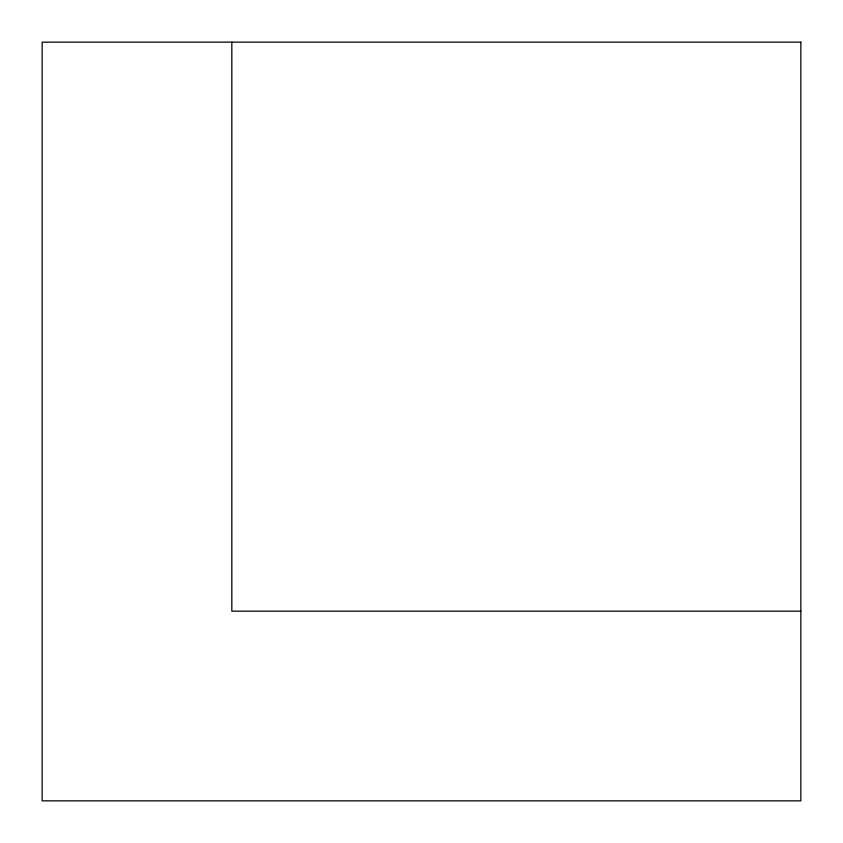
<?xml version="1.0" encoding="UTF-8"?>
<svg xmlns="http://www.w3.org/2000/svg" width="843" height="843" viewBox="0 0 843 843"><rect width="100%" height="100%" fill="white"/><g stroke="black" fill="none" stroke-linecap="round" stroke-linejoin="round"><path stroke-width="1.26" d="M800.85 611.175L231.825 611.175L231.825 42.15M800.85 42.15L42.15 42.15L42.15 800.85L800.85 800.85L800.85 42.15"/></g></svg>
